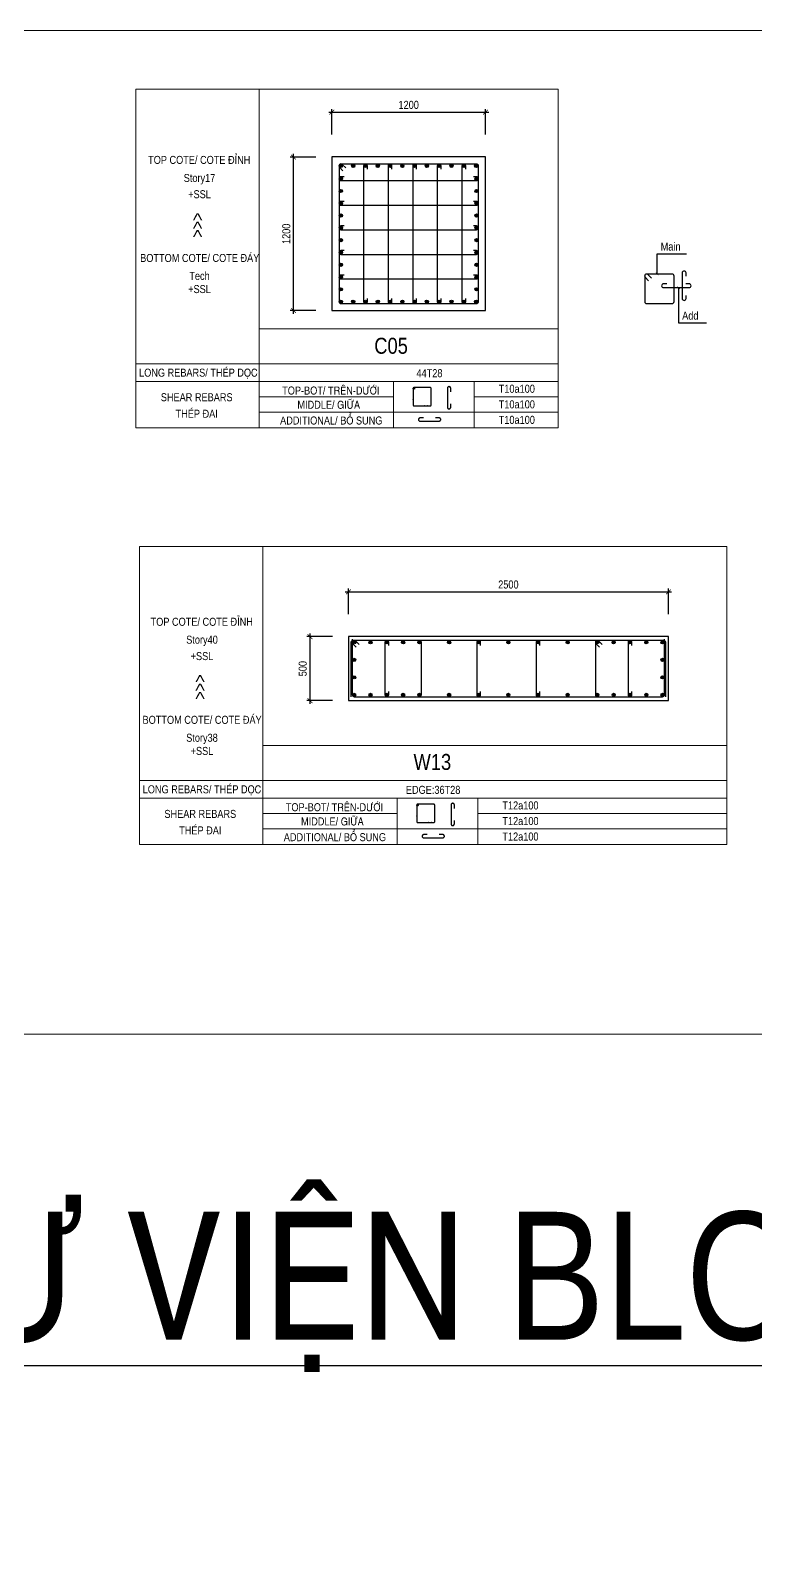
# Model space of a CAD drawing. Header units: millimetres. Extents: x -360107 to 123116000, y -52137 to 86044500.
# Drawn here: x -276812 to -271149, y 137505 to 149464 of the extents above; entities that cross this region are included whole.
import ezdxf
from ezdxf.enums import TextEntityAlignment as Align

# ---------------------------------------------------------------- set-up
doc = ezdxf.new("R2010")
doc.units = ezdxf.units.MM
doc.header["$LTSCALE"] = 100
doc.header["$MEASUREMENT"] = 0
doc.layers.get('Defpoints').update_dxf_attribs({"color": 250})
for name, color, linetype in [('04-GB-Dim', 146, 'Continuous'), ('10-GB-Text', 4, 'Continuous'), ('19-GB-Tie', 210, 'Continuous')]:
    doc.layers.add(name, color=color, linetype=linetype)
for name, color, linetype, lineweight in [('12-GB-Ky Hieu', 232, 'Continuous', 13), ('18-GB-Reinf', 10, 'Continuous', 25), ('21-GB-BD', 90, 'Continuous', 25)]:
    doc.layers.add(name, color=color, linetype=linetype, lineweight=lineweight)
doc.styles.add('02-GB-VNI-Helve', font='VNI-Helve-Condense.TTF')
doc.styles.add('VNI-Helve', font='VNI-Helve-Condense.TTF')
doc.dimstyles.new('GB 20', dxfattribs={"dimscale": 0.2, "dimtxt": 250, "dimasz": 150, "dimexe": 100, "dimexo": 100, "dimgap": 100, "dimtad": 1, "dimdec": 0, "dimzin": 0, "dimdsep": 46, "dimtxsty": 'VNI-Helve', "dimblk": 'ARCHTICK', "dimcen": 100, "dimdle": 100, "dimclrd": 256, "dimclre": 256, "dimclrt": 71, "dimadec": 0, "dimazin": 0, "dimtfac": 1, "dimtdec": 0, "dimtix": 1, "dimtmove": 0, "dimatfit": 3, "dimfxl": 3.75, "dimtolj": 1, "dimtzin": 0, "dimarcsym": 0})
doc.dimstyles.new('GB 25', dxfattribs={"dimscale": 0.25, "dimtxt": 250, "dimasz": 150, "dimexe": 100, "dimexo": 100, "dimgap": 100, "dimtad": 1, "dimdec": 0, "dimzin": 0, "dimdsep": 46, "dimtxsty": 'VNI-Helve', "dimblk": 'ARCHTICK', "dimcen": 100, "dimdle": 100, "dimclrd": 256, "dimclre": 256, "dimclrt": 71, "dimadec": 0, "dimazin": 0, "dimtfac": 1, "dimtdec": 0, "dimtix": 1, "dimtmove": 0, "dimatfit": 3, "dimfxl": 3.75, "dimtolj": 1, "dimtzin": 0, "dimarcsym": 0})

# ---------------------------------------------------------------- blocks, each defined once
blk = doc.blocks.new('*U168')
at = {"layer": '19-GB-Tie', "ltscale": 0.6}
blk.add_lwpolyline([(39, 1044), (10, 1072, 0.892724), (-12, 1050), (16, 1022)], format="xyb", dxfattribs=at)
blk.add_lwpolyline([(1075, 1060, 0.414214), (1060, 1075), (0, 1075, 0.414214), (-15, 1060), (-15, 0, 0.414214), (0, -15), (1060, -15, 0.414214), (1075, 0)], format="xyb", close=True, dxfattribs=at)
blk = doc.blocks.new('rebar')
at = {"layer": '18-GB-Reinf', "transparency": 33554503}
h = blk.add_hatch(color=256, dxfattribs=at)
h.dxf.hatch_style = 1
edge = h.paths.add_edge_path()
edge.add_arc((0, 0), 10.8, 0, 360)
at = {"layer": '18-GB-Reinf'}
blk.add_circle((0, 0), 12.5, dxfattribs=at)
blk = doc.blocks.new('*U150')
at = {"layer": '19-GB-Tie'}
blk.add_lwpolyline([(25, 15), (0, 15, 0.414214), (-15, 0), (-15, 0, 0.414214), (0, -15), (1060, -15, 0.414214), (1075, 0), (1075, 0, 0.414214), (1060, 15), (1035, 15)], format="xyb", dxfattribs=at)
blk = doc.blocks.new('*U151')
at = {"layer": '19-GB-Tie'}
blk.add_lwpolyline([(15, -25), (15, 0, 0.414214), (0, 15), (0, 15, 0.414214), (-15, 0), (-15, -1060, 0.414214), (0, -1075), (0, -1075, 0.414214), (15, -1060), (15, -1035)], format="xyb", dxfattribs=at)
blk = doc.blocks.new('_ArchTick')
at = {"color": 0, "linetype": 'ByBlock', "const_width": 0.15}
blk.add_lwpolyline([(-0.5, -0.5), (0.5, 0.5)], dxfattribs=at)
blk = doc.blocks.new('*D152')
at = {"layer": '04-GB-Dim', "lineweight": -2, "transparency": 16777216}
for p, q in [((-274483, 148826), (-273233, 148826)), ((-274458, 148651), (-274458, 148851)), ((-273258, 148651), (-273258, 148851))]:
    blk.add_line(p, q, dxfattribs=at)
at = {"layer": 'Defpoints', "color": 0, "transparency": 16777216}
for p in [(-273258, 148826), (-274458, 148626), (-273258, 148626)]:
    blk.add_point(p, dxfattribs=at)
at = {"layer": '04-GB-Dim', "lineweight": -2, "transparency": 16777216, "xscale": 37.5, "yscale": 37.5, "zscale": 37.5, "rotation": 180}
blk.add_blockref('_ArchTick', (-274458, 148826), dxfattribs=at)
at = {"layer": '04-GB-Dim', "lineweight": -2, "transparency": 16777216, "xscale": 37.5, "yscale": 37.5, "zscale": 37.5}
blk.add_blockref('_ArchTick', (-273258, 148826), dxfattribs=at)
at = {"layer": '04-GB-Dim', "color": 71, "transparency": 16777216, "insert": (-273858, 148883), "char_height": 62.5, "attachment_point": 5, "style": 'VNI-Helve'}
blk.add_mtext('\\A1;1200', dxfattribs=at)
blk = doc.blocks.new('*D153')
at = {"layer": '04-GB-Dim', "lineweight": -2, "transparency": 16777216}
for p, q in [((-274583, 148476), (-274783, 148476)), ((-274758, 147251), (-274758, 148501)), ((-274583, 147276), (-274783, 147276))]:
    blk.add_line(p, q, dxfattribs=at)
at = {"layer": 'Defpoints', "color": 0, "transparency": 16777216}
for p in [(-274758, 148476), (-274558, 148476), (-274558, 147276)]:
    blk.add_point(p, dxfattribs=at)
at = {"layer": '04-GB-Dim', "lineweight": -2, "transparency": 16777216, "xscale": 37.5, "yscale": 37.5, "zscale": 37.5}
for p, rotation in [((-274758, 148476), 90), ((-274758, 147276), 270)]:
    blk.add_blockref('_ArchTick', p, dxfattribs=dict(at, rotation=rotation))
at = {"layer": '04-GB-Dim', "color": 71, "transparency": 16777216, "insert": (-274814, 147876), "char_height": 62.5, "attachment_point": 5, "rotation": 90, "style": 'VNI-Helve'}
blk.add_mtext('\\A1;1200', dxfattribs=at)
blk = doc.blocks.new('*U208')
at = {"layer": '12-GB-Ky Hieu'}
for p, q in [((-2132, 1272), (-1168, 1272)), ((-2132, -1373), (-2132, 1272)), ((-1168, 1272), (-1168, -1373)), ((-1168, 1272), (1168, 1272)), ((1168, 1272), (1168, -1373)), ((511, -1011), (511, -1373)), ((-1168, -1131), (-120, -1131)), ((511, -1131), (1168, -1131)), ((-1168, -1373), (1168, -1373))]:
    blk.add_line(p, q, dxfattribs=at)
for points in [[(-1168, -600), (1168, -600), (1168, -874), (-1168, -874)], [(-2132, -874), (-1168, -874), (-1168, -1011), (-2132, -1011)], [(-1168, -874), (1168, -874), (1168, -1011), (-1168, -1011)], [(-2132, -1011), (-1168, -1011), (-1168, -1373), (-2132, -1373)], [(-1168, -1011), (-120, -1011), (-120, -1252), (-1168, -1252)], [(-120, -1011), (1168, -1011), (1168, -1252), (-120, -1252)], [(-1168, -1252), (-120, -1252), (-120, -1373), (-1168, -1373)], [(-120, -1252), (1168, -1252), (1168, -1373), (-120, -1373)]]:
    blk.add_lwpolyline(points, close=True, dxfattribs=at)
at = {"layer": '19-GB-Tie'}
blk.add_line((43, -1076), (34, -1067), dxfattribs=at)
for points, weights, knots in [([(50, -1070), (45, -1065), (40, -1060), (37, -1060), (35, -1062), (34, -1064), (34, -1067), (34, -1131), (34, -1195), (34, -1198), (35, -1200), (37, -1201), (40, -1201), (104, -1201), (169, -1201), (171, -1201), (173, -1200), (175, -1198), (175, -1195), (175, -1131), (175, -1067), (175, -1064), (173, -1062), (171, -1060), (169, -1060), (104, -1060), (40, -1060)], [1, 1, 1, 0.923879532511, 1, 0.923879532511, 1, 1, 1, 0.923879532511, 1, 0.923879532511, 1, 1, 1, 0.923879532511, 1, 0.923879532511, 1, 1, 1, 0.923879532511, 1, 0.923879532511, 1, 1, 1], [0, 0, 0, 1, 1, 1.785398, 1.785398, 2.570796, 2.570796, 3.570796, 3.570796, 4.356194, 4.356194, 5.141593, 5.141593, 6.141593, 6.141593, 6.926991, 6.926991, 7.712389, 7.712389, 8.712389, 8.712389, 9.497787, 9.497787, 10.283185, 10.283185, 11.283185, 11.283185, 11.283185]), ([(328, -1093), (328, -1079), (328, -1065), (328, -1060), (324, -1056), (320, -1052), (315, -1052), (310, -1052), (306, -1056), (302, -1060), (302, -1065), (302, -1139), (302, -1213), (302, -1226), (315, -1226), (328, -1226), (328, -1213), (328, -1200), (328, -1186)], [1, 1, 1, 0.923879532511, 1, 0.923879532511, 1, 0.923879532511, 1, 0.923879532511, 1, 1, 1, 0.707106781187, 1, 0.707106781187, 1, 1, 1], [0, 0, 0, 1, 1, 1.785398, 1.785398, 2.570796, 2.570796, 3.356194, 3.356194, 4.141593, 4.141593, 5.141593, 5.141593, 6.712389, 6.712389, 8.283185, 8.283185, 9.283185, 9.283185, 9.283185]), ([(116, -1297), (103, -1297), (89, -1297), (76, -1297), (76, -1309), (76, -1322), (89, -1322), (163, -1322), (237, -1322), (242, -1322), (246, -1318), (250, -1315), (250, -1309), (250, -1304), (246, -1300), (242, -1297), (237, -1297), (223, -1297), (210, -1297)], [1, 1, 1, 0.707106781187, 1, 0.707106781187, 1, 1, 1, 0.923879532511, 1, 0.923879532511, 1, 0.923879532511, 1, 0.923879532511, 1, 1, 1], [0, 0, 0, 1, 1, 2.570796, 2.570796, 4.141593, 4.141593, 5.141593, 5.141593, 5.926991, 5.926991, 6.712389, 6.712389, 7.497787, 7.497787, 8.283185, 8.283185, 9.283185, 9.283185, 9.283185])]:
    blk.add_rational_spline(points, weights, degree=2, knots=knots, dxfattribs=at)
at = {"layer": '10-GB-Text', "style": '02-GB-VNI-Helve'}
for s, p in [('TOP COTE/ COTE ÑÆNH', (-1637, 719)), ('BOTTOM COTE/ COTE ÑAÙY', (-1633, -47)), ('LONG REBARS/ THEÙP DOÏC', (-1644, -943)), ('SHEAR REBARS', (-1657, -1135)), ('THEÙP ÑAI', (-1657, -1264))]:
    blk.add_text(s, height=62.5, dxfattribs=at).set_placement(p, align=Align.MIDDLE_CENTER)
at = {"layer": '10-GB-Text', "color": 2, "style": '02-GB-VNI-Helve'}
blk.add_text('>>>', height=98.4, rotation=90, dxfattribs=at).set_placement((-1652, 209), align=Align.MIDDLE_CENTER)
at = {"layer": '10-GB-Text', "style": '02-GB-VNI-Helve'}
for s, p in [('TOP-BOT/ TREÂN-DÖÔÙI', (-989, -1114)), ('MIDDLE/ GIÖÕA', (-870, -1225)), ('ADDITIONAL/ BOÅ SUNG', (-1005, -1348))]:
    blk.add_text(s, height=62.5, dxfattribs=at).set_placement(p)
at = {"layer": '10-GB-Text', "color": 2, "style": '02-GB-VNI-Helve'}
for tag, p in [('TOPSTORY', (-1635, 578)), ('TOPCOTE', (-1635, 451)), ('BOTSTORY', (-1635, -187)), ('BOTCOTE', (-1635, -290)), ('LONGREBARS', (162, -947))]:
    blk.add_attdef(tag, text='', height=62.5, dxfattribs=at).set_placement(p, align=Align.MIDDLE_CENTER)
at = {"layer": '10-GB-Text', "color": 1, "style": '02-GB-VNI-Helve'}
blk.add_attdef('NAME', text='', height=125, dxfattribs=at).set_placement((-138, -733), align=Align.MIDDLE_CENTER)
at = {"layer": '10-GB-Text', "color": 2, "style": '02-GB-VNI-Helve'}
for tag, p in [('LINKS', (703, -1100)), ('MIDLINKS', (703, -1222)), ('ADDLINKS', (703, -1343))]:
    blk.add_attdef(tag, p, '', height=62.5, dxfattribs=at)
blk = doc.blocks.new('*U155')
at = {"layer": '19-GB-Tie', "ltscale": 0.6}
for points in [[(2435, -15), (2435, 410, 0.414214), (2420, 425), (-10, 425, 0.414214), (-25, 410), (-25, -15)], [(-15, 435), (-15, 0, 0.414214), (0, -15), (2410, -15, 0.414214), (2425, 0), (2425, 435)]]:
    blk.add_lwpolyline(points, format="xyb", dxfattribs=at)
blk = doc.blocks.new('*U169')
at = {"layer": '19-GB-Tie', "ltscale": 0.6}
blk.add_lwpolyline([(39, 394), (10, 422, 0.892724), (-12, 400), (16, 372)], format="xyb", dxfattribs=at)
blk.add_lwpolyline([(525, 410, 0.414214), (510, 425), (0, 425, 0.414214), (-15, 410), (-15, 0, 0.414214), (0, -15), (510, -15, 0.414214), (525, 0)], format="xyb", close=True, dxfattribs=at)
blk = doc.blocks.new('*D157')
at = {"layer": '04-GB-Dim', "lineweight": -2, "transparency": 16777216}
for p, q in [((-274354, 145079), (-271804, 145079)), ((-274329, 144904), (-274329, 145104)), ((-271829, 144904), (-271829, 145104))]:
    blk.add_line(p, q, dxfattribs=at)
at = {"layer": 'Defpoints', "color": 0, "transparency": 16777216}
for p in [(-271829, 145079), (-274329, 144879), (-271829, 144879)]:
    blk.add_point(p, dxfattribs=at)
at = {"layer": '04-GB-Dim', "lineweight": -2, "transparency": 16777216, "xscale": 37.5, "yscale": 37.5, "zscale": 37.5, "rotation": 180}
blk.add_blockref('_ArchTick', (-274329, 145079), dxfattribs=at)
at = {"layer": '04-GB-Dim', "lineweight": -2, "transparency": 16777216, "xscale": 37.5, "yscale": 37.5, "zscale": 37.5}
blk.add_blockref('_ArchTick', (-271829, 145079), dxfattribs=at)
at = {"layer": '04-GB-Dim', "color": 71, "transparency": 16777216, "insert": (-273079, 145136), "char_height": 62.5, "attachment_point": 5, "style": 'VNI-Helve'}
blk.add_mtext('\\A1;2500', dxfattribs=at)
blk = doc.blocks.new('*D158')
at = {"layer": '04-GB-Dim', "lineweight": -2, "transparency": 16777216}
for p, q in [((-274454, 144729), (-274654, 144729)), ((-274629, 144204), (-274629, 144754)), ((-274454, 144229), (-274654, 144229))]:
    blk.add_line(p, q, dxfattribs=at)
at = {"layer": 'Defpoints', "color": 0, "transparency": 16777216}
for p in [(-274629, 144729), (-274429, 144729), (-274429, 144229)]:
    blk.add_point(p, dxfattribs=at)
at = {"layer": '04-GB-Dim', "lineweight": -2, "transparency": 16777216, "xscale": 37.5, "yscale": 37.5, "zscale": 37.5}
for p, rotation in [((-274629, 144729), 90), ((-274629, 144229), 270)]:
    blk.add_blockref('_ArchTick', p, dxfattribs=dict(at, rotation=rotation))
at = {"layer": '04-GB-Dim', "color": 71, "transparency": 16777216, "insert": (-274686, 144479), "char_height": 62.5, "attachment_point": 5, "rotation": 90, "style": 'VNI-Helve'}
blk.add_mtext('\\A1;500', dxfattribs=at)
blk = doc.blocks.new('*U156')
at = {"layer": '19-GB-Tie'}
blk.add_lwpolyline([(15, -25), (15, 0, 0.414214), (0, 15), (0, 15, 0.414214), (-15, 0), (-15, -410, 0.414214), (0, -425), (0, -425, 0.414214), (15, -410), (15, -385)], format="xyb", dxfattribs=at)
blk = doc.blocks.new('*U209')
at = {"layer": '12-GB-Ky Hieu'}
for p, q in [((-2132, 955), (-1168, 955)), ((-2132, -1373), (-2132, 955)), ((-1168, 955), (-1168, -1373)), ((-1168, 955), (2457, 955)), ((2457, 955), (2457, -1373)), ((511, -1011), (511, -1373)), ((-1168, -1131), (-120, -1131)), ((511, -1131), (2457, -1131)), ((-1168, -1373), (1168, -1373))]:
    blk.add_line(p, q, dxfattribs=at)
for points in [[(-1168, -600), (2457, -600), (2457, -874), (-1168, -874)], [(-2132, -874), (-1168, -874), (-1168, -1011), (-2132, -1011)], [(-1168, -874), (2457, -874), (2457, -1011), (-1168, -1011)], [(-2132, -1011), (-1168, -1011), (-1168, -1373), (-2132, -1373)], [(-1168, -1011), (-120, -1011), (-120, -1252), (-1168, -1252)], [(-120, -1011), (2457, -1011), (2457, -1252), (-120, -1252)], [(-1168, -1252), (-120, -1252), (-120, -1373), (-1168, -1373)], [(-120, -1252), (2457, -1252), (2457, -1373), (-120, -1373)]]:
    blk.add_lwpolyline(points, close=True, dxfattribs=at)
at = {"layer": '19-GB-Tie'}
blk.add_line((43, -1076), (34, -1067), dxfattribs=at)
for points, weights, knots in [([(50, -1070), (45, -1065), (40, -1060), (37, -1060), (35, -1062), (34, -1064), (34, -1067), (34, -1131), (34, -1195), (34, -1198), (35, -1200), (37, -1201), (40, -1201), (104, -1201), (169, -1201), (171, -1201), (173, -1200), (175, -1198), (175, -1195), (175, -1131), (175, -1067), (175, -1064), (173, -1062), (171, -1060), (169, -1060), (104, -1060), (40, -1060)], [1, 1, 1, 0.923879532511, 1, 0.923879532511, 1, 1, 1, 0.923879532511, 1, 0.923879532511, 1, 1, 1, 0.923879532511, 1, 0.923879532511, 1, 1, 1, 0.923879532511, 1, 0.923879532511, 1, 1, 1], [0, 0, 0, 1, 1, 1.785398, 1.785398, 2.570796, 2.570796, 3.570796, 3.570796, 4.356194, 4.356194, 5.141593, 5.141593, 6.141593, 6.141593, 6.926991, 6.926991, 7.712389, 7.712389, 8.712389, 8.712389, 9.497787, 9.497787, 10.283185, 10.283185, 11.283185, 11.283185, 11.283185]), ([(328, -1093), (328, -1079), (328, -1065), (328, -1060), (324, -1056), (320, -1052), (315, -1052), (310, -1052), (306, -1056), (302, -1060), (302, -1065), (302, -1139), (302, -1213), (302, -1226), (315, -1226), (328, -1226), (328, -1213), (328, -1200), (328, -1186)], [1, 1, 1, 0.923879532511, 1, 0.923879532511, 1, 0.923879532511, 1, 0.923879532511, 1, 1, 1, 0.707106781187, 1, 0.707106781187, 1, 1, 1], [0, 0, 0, 1, 1, 1.785398, 1.785398, 2.570796, 2.570796, 3.356194, 3.356194, 4.141593, 4.141593, 5.141593, 5.141593, 6.712389, 6.712389, 8.283185, 8.283185, 9.283185, 9.283185, 9.283185]), ([(116, -1297), (103, -1297), (89, -1297), (76, -1297), (76, -1309), (76, -1322), (89, -1322), (163, -1322), (237, -1322), (242, -1322), (246, -1318), (250, -1315), (250, -1309), (250, -1304), (246, -1300), (242, -1297), (237, -1297), (223, -1297), (210, -1297)], [1, 1, 1, 0.707106781187, 1, 0.707106781187, 1, 1, 1, 0.923879532511, 1, 0.923879532511, 1, 0.923879532511, 1, 0.923879532511, 1, 1, 1], [0, 0, 0, 1, 1, 2.570796, 2.570796, 4.141593, 4.141593, 5.141593, 5.141593, 5.926991, 5.926991, 6.712389, 6.712389, 7.497787, 7.497787, 8.283185, 8.283185, 9.283185, 9.283185, 9.283185])]:
    blk.add_rational_spline(points, weights, degree=2, knots=knots, dxfattribs=at)
at = {"layer": '10-GB-Text', "style": '02-GB-VNI-Helve'}
for s, p in [('TOP COTE/ COTE ÑÆNH', (-1646, 366)), ('BOTTOM COTE/ COTE ÑAÙY', (-1643, -400)), ('LONG REBARS/ THEÙP DOÏC', (-1644, -943)), ('SHEAR REBARS', (-1657, -1135)), ('THEÙP ÑAI', (-1657, -1264))]:
    blk.add_text(s, height=62.5, dxfattribs=at).set_placement(p, align=Align.MIDDLE_CENTER)
at = {"layer": '10-GB-Text', "color": 2, "style": '02-GB-VNI-Helve'}
blk.add_text('>>>', height=98.4, rotation=90, dxfattribs=at).set_placement((-1661, -144), align=Align.MIDDLE_CENTER)
at = {"layer": '10-GB-Text', "style": '02-GB-VNI-Helve'}
for s, p in [('TOP-BOT/ TREÂN-DÖÔÙI', (-989, -1114)), ('MIDDLE/ GIÖÕA', (-870, -1225)), ('ADDITIONAL/ BOÅ SUNG', (-1005, -1348))]:
    blk.add_text(s, height=62.5, dxfattribs=at).set_placement(p)
at = {"layer": '10-GB-Text', "color": 2, "style": '02-GB-VNI-Helve'}
for tag, p in [('TOPSTORY', (-1644, 226)), ('TOPCOTE', (-1644, 98)), ('BOTSTORY', (-1644, -540)), ('BOTCOTE', (-1644, -643)), ('LONGREBARS', (162, -947))]:
    blk.add_attdef(tag, text='', height=62.5, dxfattribs=at).set_placement(p, align=Align.MIDDLE_CENTER)
at = {"layer": '10-GB-Text', "color": 1, "style": '02-GB-VNI-Helve'}
blk.add_attdef('NAME', text='', height=125, dxfattribs=at).set_placement((156, -729), align=Align.MIDDLE_CENTER)
at = {"layer": '10-GB-Text', "color": 2, "style": '02-GB-VNI-Helve'}
for tag, p in [('LINKS', (703, -1100)), ('MIDLINKS', (703, -1222)), ('ADDLINKS', (703, -1343))]:
    blk.add_attdef(tag, p, '', height=62.5, dxfattribs=at)
blk = doc.blocks.new('*U679')
at = {"layer": '19-GB-Tie'}
blk.add_lwpolyline([(25, 15), (0, 15, 0.414214), (-15, 0), (-15, 0, 0.414214), (0, -15), (200, -15, 0.414214), (215, 0), (215, 0, 0.414214), (200, 15), (175, 15)], format="xyb", dxfattribs=at)
blk = doc.blocks.new('*U680')
at = {"layer": '19-GB-Tie'}
blk.add_lwpolyline([(15, -25), (15, 0, 0.414214), (0, 15), (0, 15, 0.414214), (-15, 0), (-15, -200, 0.414214), (0, -215), (0, -215, 0.414214), (15, -200), (15, -175)], format="xyb", dxfattribs=at)
blk = doc.blocks.new('*U678')
at = {"layer": '19-GB-Tie', "ltscale": 0.6}
blk.add_lwpolyline([(39, 184), (10, 212, 0.892724), (-12, 190), (16, 162)], format="xyb", dxfattribs=at)
blk.add_lwpolyline([(215, 200, 0.414214), (200, 215), (0, 215, 0.414214), (-15, 200), (-15, 0, 0.414214), (0, -15), (200, -15, 0.414214), (215, 0)], format="xyb", close=True, dxfattribs=at)
blk = doc.blocks.new('CTDAICOT')
at = {"layer": '19-GB-Tie'}
for name, p in [('*U678', (0, 0)), ('*U679', (132, 124)), ('*U680', (293, 224))]:
    blk.add_blockref(name, p, dxfattribs=at)
at = {"layer": '10-GB-Text', "color": 2, "style": '02-GB-VNI-Helve'}
for s, p in [('Main', (110, 399)), ('Add', (278, -141))]:
    blk.add_text(s, height=62.5, dxfattribs=at).set_placement(p)
at = {"layer": '04-GB-Dim'}
for points in [[(82, 217), (82, 374), (311, 374)], [(250, 109), (250, -166), (468, -166)]]:
    blk.add_leader(points, dimstyle='GB 20', override={"dimasz": 100, "dimldrblk": 'ArchTick'}, dxfattribs=at)

msp = doc.modelspace()

# ---------------------------------------------------------------- linework, layer by layer
at = {"layer": '12-GB-Ky Hieu'}
msp.add_lwpolyline([(-297468, 149463.6), (-211650, 149463.6), (-211650, 141624.2), (-297468, 141624.2)], close=True, dxfattribs=at)
msp.add_lwpolyline([(-211716.2, 86926.9), (-211716.2, 141624.2), (-357957.5, 141624.2), (-357957.5, 86926.9)], dxfattribs=at)
at = {"layer": '21-GB-BD'}
for points in [[(-274457.5, 147276.5), (-273257.5, 147276.5), (-273257.5, 148476.5), (-274457.5, 148476.5), (-274457.5, 147276.5)], [(-274329.1, 144229.2), (-271829.1, 144229.2), (-271829.1, 144729.2), (-274329.1, 144729.2), (-274329.1, 144229.2)]]:
    msp.add_lwpolyline(points, dxfattribs=at)

# ---------------------------------------------------------------- block references
at = {"layer": '04-GB-Dim'}
for p in [(-274029.1, 144684.2), (-273310.7, 144684.2), (-272847.4, 144684.2), (-272129.1, 144684.2)]:
    msp.add_blockref('*U156', p, dxfattribs=at)
at = {"layer": '10-GB-Text'}
for name, p, values in [('*U208', (-273857.5, 147734.4), {'NAME': 'C05', 'TOPSTORY': 'Story17', 'TOPCOTE': '+SSL', 'BOTSTORY': 'Tech', 'BOTCOTE': '+SSL', 'LONGREBARS': '44T28', 'LINKS': 'T10a100', 'ADDLINKS': 'T10a100', 'MIDLINKS': 'T10a100'}), ('*U209', (-273829.1, 144479.2), {'NAME': 'W13', 'TOPSTORY': 'Story40', 'TOPCOTE': '+SSL', 'BOTSTORY': 'Story38', 'BOTCOTE': '+SSL', 'LONGREBARS': 'EDGE:36T28', 'LINKS': 'T12a100', 'ADDLINKS': 'T12a100', 'MIDLINKS': 'T12a100'})]:
    msp.add_blockref(name, p, dxfattribs=at).add_auto_attribs(values)
msp.add_blockref('CTDAICOT', (-271999.1, 147346.5), dxfattribs=at)
at = {"layer": '19-GB-Tie'}
for name, p in [('*U168', (-274387.5, 147346.5)), ('rebar', (-274387.5, 148406.5)), ('rebar', (-274291.5, 148406.5)), ('*U151', (-274195.5, 148406.5)), ('rebar', (-274195.5, 148406.5)), ('rebar', (-274099.5, 148406.5)), ('*U151', (-274003.5, 148406.5)), ('rebar', (-274003.5, 148406.5)), ('rebar', (-273907.5, 148406.5)), ('*U151', (-273811.5, 148406.5)), ('rebar', (-273811.5, 148406.5)), ('rebar', (-273715.5, 148406.5)), ('*U151', (-273619.5, 148406.5)), ('rebar', (-273619.5, 148406.5)), ('rebar', (-273523.5, 148406.5)), ('*U151', (-273427.5, 148406.5)), ('rebar', (-273427.5, 148406.5)), ('rebar', (-273331.5, 148406.5)), ('*U150', (-274387.5, 148306.5)), ('rebar', (-274387.5, 148306.5)), ('rebar', (-273327.5, 148306.5)), ('rebar', (-274387.5, 148210.5)), ('rebar', (-273327.5, 148210.5)), ('*U150', (-274387.5, 148114.5)), ('rebar', (-274387.5, 148114.5)), ('rebar', (-273327.5, 148114.5)), ('*U150', (-274387.5, 147922.5)), ('rebar', (-274387.5, 148018.5)), ('rebar', (-274387.5, 147922.5)), ('rebar', (-273327.5, 148018.5)), ('rebar', (-273327.5, 147922.5)), ('rebar', (-274387.5, 147826.5)), ('rebar', (-273327.5, 147826.5)), ('*U150', (-274387.5, 147730.5)), ('rebar', (-274387.5, 147730.5)), ('rebar', (-273327.5, 147730.5)), ('rebar', (-274387.5, 147634.5)), ('rebar', (-273327.5, 147634.5)), ('*U150', (-274387.5, 147538.5)), ('rebar', (-274387.5, 147538.5)), ('rebar', (-274387.5, 147442.5)), ('rebar', (-273327.5, 147538.5)), ('rebar', (-273327.5, 147442.5)), ('rebar', (-274387.5, 147346.5)), ('rebar', (-274387.5, 147346.5)), ('rebar', (-274291.5, 147346.5)), ('rebar', (-274195.5, 147346.5)), ('rebar', (-274099.5, 147346.5)), ('rebar', (-274003.5, 147346.5)), ('rebar', (-273907.5, 147346.5)), ('rebar', (-273811.5, 147346.5)), ('rebar', (-273715.5, 147346.5)), ('rebar', (-273619.5, 147346.5)), ('rebar', (-273523.5, 147346.5)), ('rebar', (-273427.5, 147346.5)), ('rebar', (-273331.5, 147346.5)), ('rebar', (-273327.5, 147346.5)), ('*U155', (-274284.1, 144274.2)), ('*U169', (-274284.1, 144274.2)), ('rebar', (-274284.1, 144684.2)), ('rebar', (-274284.1, 144684.2)), ('rebar', (-274156.6, 144684.2)), ('rebar', (-274029.1, 144684.2)), ('rebar', (-273901.6, 144684.2)), ('rebar', (-273774.1, 144684.2)), ('rebar', (-273774.1, 144684.2)), ('rebar', (-273542.4, 144684.2)), ('rebar', (-273310.7, 144684.2)), ('rebar', (-273079.1, 144684.2)), ('rebar', (-272847.4, 144684.2)), ('rebar', (-272615.7, 144684.2)), ('*U169', (-272384.1, 144274.2)), ('rebar', (-272384.1, 144684.2)), ('rebar', (-272256.6, 144684.2)), ('rebar', (-272129.1, 144684.2)), ('rebar', (-272001.6, 144684.2)), ('rebar', (-271874.1, 144684.2)), ('rebar', (-271874.1, 144684.2)), ('rebar', (-274284.1, 144547.5)), ('rebar', (-271874.1, 144547.5)), ('rebar', (-274284.1, 144410.8)), ('rebar', (-271874.1, 144410.8)), ('rebar', (-274284.1, 144274.2)), ('rebar', (-274156.6, 144274.2)), ('rebar', (-274029.1, 144274.2)), ('rebar', (-273901.6, 144274.2)), ('rebar', (-273774.1, 144274.2)), ('rebar', (-273774.1, 144274.2)), ('rebar', (-273542.4, 144274.2)), ('rebar', (-273310.7, 144274.2)), ('rebar', (-273079.1, 144274.2)), ('rebar', (-272847.4, 144274.2)), ('rebar', (-272615.7, 144274.2)), ('rebar', (-272384.1, 144274.2)), ('rebar', (-272256.6, 144274.2)), ('rebar', (-272129.1, 144274.2)), ('rebar', (-272001.6, 144274.2)), ('rebar', (-271874.1, 144274.2))]:
    msp.add_blockref(name, p, dxfattribs=at)

# ---------------------------------------------------------------- texts
at = {"layer": '10-GB-Text', "color": 2, "style": 'VNI-Helve'}
msp.add_text('%%UTHÖ VIEÄN BLOCK', height=1000, rotation=360, dxfattribs=at).set_placement((-274014.7, 139235.6), align=Align.CENTER)

# ---------------------------------------------------------------- dimensions: what is measured, and where the dimension line sits
at = {"layer": '04-GB-Dim'}
for p1, p2, picture, middle in [((-274457.5, 148626.5), (-273257.5, 148626.5), '*D152', (-273857.5, 148883.4)), ((-274557.5, 147276.5), (-274557.5, 148476.5), '*D153', (-274814.4, 147876.5)), ((-274329.1, 144879.2), (-271829.1, 144879.2), '*D157', (-273079.1, 145136.1)), ((-274429.1, 144229.2), (-274429.1, 144729.2), '*D158', (-274686, 144479.2))]:
    dim = msp.add_aligned_dim(p1=p1, p2=p2, distance=200, dimstyle='GB 25', dxfattribs=at)
    dim.commit()
    dim.dimension.update_dxf_attribs({"geometry": picture, "text_midpoint": middle})

doc.saveas('drawing.dxf')
